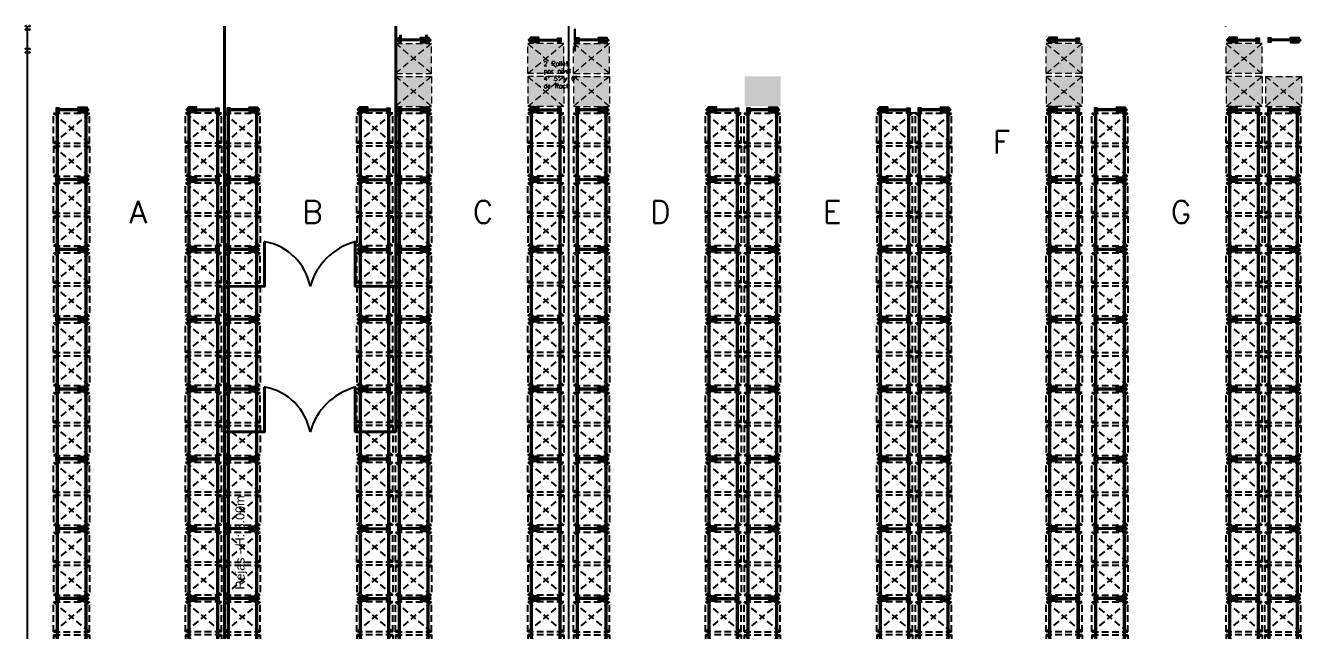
# Model space of a CAD drawing. Header units: millimetres. Extents: x 42 to 171, y 49 to 147.
# Drawn here: x 46.09 to 88.74, y 126.75 to 146.97 of the extents above; entities that cross this region are included whole.
import ezdxf

# ---------------------------------------------------------------- set-up
doc = ezdxf.new("R2010")
doc.units = ezdxf.units.MM
doc.linetypes.add('12_13_14_SB-E17-AR-A01_A02_A03-A$0$DASHED2', pattern=[0.375, 0.25, -0.125])
doc.linetypes.add('BORDER2', pattern=[0.875, 0.25, -0.125, 0.25, -0.125, 0, -0.125])
for name, color, linetype in [('Pasillos', 5, 'Continuous'), ('Rack Tecnorack 2300 mm Munster', 1, 'Continuous'), ('Rejas', 1, 'Continuous'), ('Servicios', 7, 'BORDER2')]:
    doc.layers.add(name, color=color, linetype=linetype)
doc.layers.add('Racks General', color=8, linetype='Continuous', lineweight=0)
doc.styles.get("Standard").update_dxf_attribs({"font": 'txt.shx'})

# ---------------------------------------------------------------- blocks, each defined once
blk = doc.blocks.new('Rack 2300mm')
at = {"color": 253, "linetype": '12_13_14_SB-E17-AR-A01_A02_A03-A$0$DASHED2', "ltscale": 0.9}
for p, q in [((3091.030463, 1795.733714), (3090.030463, 1795.733714)), ((3090.030463, 1794.533714), (3091.030463, 1795.733714)), ((3091.030463, 1794.533714), (3090.030463, 1795.733714)), ((3090.030463, 1795.733714), (3090.030463, 1794.533714)), ((3091.030463, 1795.733714), (3091.030463, 1794.533714)), ((3091.131355, 1795.733714), (3091.131355, 1794.533714)), ((3091.131355, 1795.733714), (3092.131355, 1795.733714)), ((3092.131355, 1794.533714), (3091.131355, 1795.733714)), ((3091.131355, 1794.533714), (3092.131355, 1795.733714)), ((3092.131355, 1795.733714), (3092.131355, 1794.533714)), ((3091.030463, 1794.533714), (3090.030463, 1794.533714)), ((3091.131355, 1794.533714), (3092.131355, 1794.533714))]:
    blk.add_line(p, q, dxfattribs=at)
at = {"color": 252}
for p, q in [((3089.894409, 1794.685928), (3089.894409, 1795.581501)), ((3089.914409, 1794.685928), (3089.914409, 1795.581501)), ((3089.934409, 1795.567108), (3089.914409, 1795.567108)), ((3089.934409, 1794.685928), (3089.934409, 1795.581501)), ((3092.199909, 1795.632714), (3089.961909, 1795.632714)), ((3092.194909, 1795.587714), (3089.966909, 1795.587714)), ((3092.227409, 1794.685928), (3092.227409, 1795.581501)), ((3092.247409, 1794.685928), (3092.247409, 1795.581501)), ((3092.247409, 1795.567108), (3092.267409, 1795.567108)), ((3092.267409, 1794.685928), (3092.267409, 1795.581501)), ((3089.914409, 1794.700321), (3089.894409, 1794.700321)), ((3092.199909, 1794.634714), (3089.961909, 1794.634714)), ((3092.194909, 1794.679714), (3089.966909, 1794.679714)), ((3092.227409, 1794.700321), (3092.247409, 1794.700321))]:
    blk.add_line(p, q, dxfattribs=at)
for points in [[(3089.894409, 1795.542714), (3089.854409, 1795.542714), (3089.854409, 1795.642714), (3089.974409, 1795.642714), (3089.974409, 1795.542714), (3089.934409, 1795.542714)], [(3089.914409, 1795.581501), (3089.894409, 1795.581501)], [(3089.914409, 1795.581501), (3089.934409, 1795.581501)], [(3092.267409, 1795.542714), (3092.307409, 1795.542714), (3092.307409, 1795.642714), (3092.187409, 1795.642714), (3092.187409, 1795.542714), (3092.227409, 1795.542714)], [(3092.247409, 1795.581501), (3092.227409, 1795.581501)], [(3092.247409, 1795.581501), (3092.267409, 1795.581501)], [(3089.894409, 1794.724714), (3089.854409, 1794.724714), (3089.854409, 1794.624714), (3089.974409, 1794.624714), (3089.974409, 1794.724714), (3089.934409, 1794.724714)], [(3089.914409, 1794.685928), (3089.894409, 1794.685928)], [(3089.914409, 1794.685928), (3089.934409, 1794.685928)], [(3092.267409, 1794.724714), (3092.307409, 1794.724714), (3092.307409, 1794.624714), (3092.187409, 1794.624714), (3092.187409, 1794.724714), (3092.227409, 1794.724714)], [(3092.247409, 1794.685928), (3092.227409, 1794.685928)], [(3092.247409, 1794.685928), (3092.267409, 1794.685928)]]:
    blk.add_lwpolyline(points, dxfattribs=at)
for points in [[(3089.870749, 1795.572714), (3089.875079, 1795.570214), (3089.875079, 1795.565214), (3089.870749, 1795.562714), (3089.866419, 1795.565214), (3089.866419, 1795.570214)], [(3089.958069, 1795.562714), (3089.9624, 1795.565214), (3089.9624, 1795.570214), (3089.958069, 1795.572714), (3089.953739, 1795.570214), (3089.953739, 1795.565214)], [(3092.203749, 1795.562714), (3092.199419, 1795.565214), (3092.199419, 1795.570214), (3092.203749, 1795.572714), (3092.208079, 1795.570214), (3092.208079, 1795.565214)], [(3092.291069, 1795.572714), (3092.286739, 1795.570214), (3092.286739, 1795.565214), (3092.291069, 1795.562714), (3092.2954, 1795.565214), (3092.2954, 1795.570214)], [(3089.870749, 1794.694714), (3089.875079, 1794.697214), (3089.875079, 1794.702214), (3089.870749, 1794.704714), (3089.866419, 1794.702214), (3089.866419, 1794.697214)], [(3089.958069, 1794.704714), (3089.9624, 1794.702214), (3089.9624, 1794.697214), (3089.958069, 1794.694714), (3089.953739, 1794.697214), (3089.953739, 1794.702214)], [(3092.203749, 1794.704714), (3092.199419, 1794.702214), (3092.199419, 1794.697214), (3092.203749, 1794.694714), (3092.208079, 1794.697214), (3092.208079, 1794.702214)], [(3092.291069, 1794.694714), (3092.286739, 1794.697214), (3092.286739, 1794.702214), (3092.291069, 1794.704714), (3092.2954, 1794.702214), (3092.2954, 1794.697214)]]:
    blk.add_lwpolyline(points, close=True, dxfattribs=at)
at = {"color": 252, "lineweight": 30}
for points in [[(3089.935696, 1795.551501), (3089.935696, 1795.57943, -0.198912), (3089.93716, 1795.582966), (3089.955445, 1795.60125, 0.198912), (3089.956909, 1795.604785), (3089.956909, 1795.627714, 0.414214), (3089.951909, 1795.632714), (3089.876909, 1795.632714, 0.414214), (3089.871909, 1795.627714), (3089.871909, 1795.604785, 0.198912), (3089.873374, 1795.60125), (3089.891658, 1795.582966, -0.198912), (3089.893122, 1795.57943), (3089.893122, 1795.551501)], [(3092.226122, 1795.551501), (3092.226122, 1795.57943, 0.198912), (3092.224658, 1795.582966), (3092.206374, 1795.60125, -0.198912), (3092.204909, 1795.604785), (3092.204909, 1795.627714, -0.414214), (3092.209909, 1795.632714), (3092.284909, 1795.632714, -0.414214), (3092.289909, 1795.627714), (3092.289909, 1795.604785, -0.198912), (3092.288445, 1795.60125), (3092.27016, 1795.582966, 0.198912), (3092.268696, 1795.57943), (3092.268696, 1795.551501)], [(3089.935696, 1794.715928), (3089.935696, 1794.687999, 0.198912), (3089.93716, 1794.684463), (3089.955445, 1794.666179, -0.198912), (3089.956909, 1794.662643), (3089.956909, 1794.639714, -0.414214), (3089.951909, 1794.634714), (3089.876909, 1794.634714, -0.414214), (3089.871909, 1794.639714), (3089.871909, 1794.662643, -0.198912), (3089.873374, 1794.666179), (3089.891658, 1794.684463, 0.198912), (3089.893122, 1794.687999), (3089.893122, 1794.715928)], [(3092.226122, 1794.715928), (3092.226122, 1794.687999, -0.198912), (3092.224658, 1794.684463), (3092.206374, 1794.666179, 0.198912), (3092.204909, 1794.662643), (3092.204909, 1794.639714, 0.414214), (3092.209909, 1794.634714), (3092.284909, 1794.634714, 0.414214), (3092.289909, 1794.639714), (3092.289909, 1794.662643, 0.198912), (3092.288445, 1794.666179), (3092.27016, 1794.684463, -0.198912), (3092.268696, 1794.687999), (3092.268696, 1794.715928)]]:
    blk.add_lwpolyline(points, format="xyb", dxfattribs=at)
at = {"color": 252}
for points in [[(3089.951909, 1795.632714), (3089.961909, 1795.632714, -0.414214), (3089.966909, 1795.627714), (3089.966909, 1795.582714)], [(3092.209909, 1795.632714), (3092.199909, 1795.632714, 0.414214), (3092.194909, 1795.627714), (3092.194909, 1795.582714)], [(3089.951909, 1794.634714), (3089.961909, 1794.634714, 0.414214), (3089.966909, 1794.639714), (3089.966909, 1794.684714)], [(3092.209909, 1794.634714), (3092.199909, 1794.634714, -0.414214), (3092.194909, 1794.639714), (3092.194909, 1794.684714)]]:
    blk.add_lwpolyline(points, format="xyb", dxfattribs=at)
at = {"color": 252, "ltscale": 5}
blk.add_lwpolyline([(3092.252823, 1794.684714), (3092.241995, 1794.684714)], dxfattribs=at)
at = {"color": 252}
for centre in [(3089.870749, 1795.567714), (3089.958069, 1795.567714), (3092.203749, 1795.567714), (3092.291069, 1795.567714), (3089.870749, 1794.699714), (3089.958069, 1794.699714), (3092.203749, 1794.699714), (3092.291069, 1794.699714)]:
    blk.add_circle(centre, 0.00634, dxfattribs=at)
at = {"layer": 'Defpoints', "color": 252}
for points in [[(3089.85077, 1794.659714), (3089.85077, 1794.843873), (3089.84077, 1794.904714), (3089.83077, 1794.904714), (3089.83077, 1794.624714), (3089.85077, 1794.624714)], [(3089.978049, 1794.659714), (3089.978049, 1794.843873), (3089.988049, 1794.904714), (3089.998049, 1794.904714), (3089.998049, 1794.624714), (3089.978049, 1794.624714)], [(3092.18377, 1794.659714), (3092.18377, 1794.843873), (3092.17377, 1794.904714), (3092.16377, 1794.904714), (3092.16377, 1794.624714), (3092.18377, 1794.624714)], [(3092.311049, 1794.659714), (3092.311049, 1794.843873), (3092.321049, 1794.904714), (3092.331049, 1794.904714), (3092.331049, 1794.624714), (3092.311049, 1794.624714)]]:
    blk.add_lwpolyline(points, dxfattribs=at)
at = {"layer": 'Defpoints', "color": 252, "lineweight": 30, "ltscale": 5}
for points in [[(3089.85077, 1794.659714), (3089.85077, 1794.624714), (3089.914409, 1794.561075), (3089.978049, 1794.624714), (3089.978049, 1794.659714)], [(3092.18377, 1794.659714), (3092.18377, 1794.624714), (3092.247409, 1794.561075), (3092.311049, 1794.624714), (3092.311049, 1794.659714)]]:
    blk.add_lwpolyline(points, dxfattribs=at)
blk = doc.blocks.new('Rack 2300mm (1 pallet)')
at = {"ltscale": 5}
h = blk.add_hatch(color=30, dxfattribs=at)
h.dxf.hatch_style = 1
h.paths.add_polyline_path([(-358.576, 3276.33), (-359.776, 3276.33), (-359.776, 3275.33), (-358.576, 3275.33)])
at = {"color": 251, "true_color": 0x636466}
for p, q in [((-358.729, 3277.567), (-359.624, 3277.567)), ((-358.729, 3277.547), (-359.624, 3277.547)), ((-358.729, 3277.527), (-359.624, 3277.527)), ((-359.61, 3277.527), (-359.61, 3277.547)), ((-358.743, 3277.547), (-358.743, 3277.567)), ((-358.729, 3275.234), (-359.624, 3275.234)), ((-358.729, 3275.214), (-359.624, 3275.214)), ((-358.729, 3275.194), (-359.624, 3275.194)), ((-359.61, 3275.214), (-359.61, 3275.194)), ((-358.743, 3275.234), (-358.743, 3275.214))]:
    blk.add_line(p, q, dxfattribs=at)
at = {"color": 252, "true_color": 0x939598}
for points in [[(-359.585, 3277.567), (-359.585, 3277.607), (-359.685, 3277.607), (-359.685, 3277.487), (-359.585, 3277.487), (-359.585, 3277.527)], [(-358.767, 3277.567), (-358.767, 3277.607), (-358.667, 3277.607), (-358.667, 3277.487), (-358.767, 3277.487), (-358.767, 3277.527)], [(-359.585, 3275.194), (-359.585, 3275.154), (-359.685, 3275.154), (-359.685, 3275.274), (-359.585, 3275.274), (-359.585, 3275.234)], [(-358.767, 3275.194), (-358.767, 3275.154), (-358.667, 3275.154), (-358.667, 3275.274), (-358.767, 3275.274), (-358.767, 3275.234)]]:
    blk.add_lwpolyline(points, dxfattribs=at)
at = {"color": 251, "true_color": 0x636466}
for points in [[(-359.624, 3277.547), (-359.624, 3277.567)], [(-359.624, 3277.547), (-359.624, 3277.527)], [(-358.729, 3277.547), (-358.729, 3277.567)], [(-358.729, 3277.547), (-358.729, 3277.527)], [(-359.624, 3275.214), (-359.624, 3275.234)], [(-359.624, 3275.214), (-359.624, 3275.194)], [(-358.729, 3275.214), (-358.729, 3275.234)], [(-358.729, 3275.214), (-358.729, 3275.194)]]:
    blk.add_lwpolyline(points, dxfattribs=at)
at = {"color": 252, "true_color": 0x939598}
for points in [[(-359.615, 3277.591), (-359.613, 3277.587), (-359.608, 3277.587), (-359.605, 3277.591), (-359.608, 3277.595), (-359.613, 3277.595)], [(-359.605, 3277.504), (-359.608, 3277.499), (-359.613, 3277.499), (-359.615, 3277.504), (-359.613, 3277.508), (-359.608, 3277.508)], [(-358.737, 3277.591), (-358.74, 3277.587), (-358.745, 3277.587), (-358.747, 3277.591), (-358.745, 3277.595), (-358.74, 3277.595)], [(-358.747, 3277.504), (-358.745, 3277.499), (-358.74, 3277.499), (-358.737, 3277.504), (-358.74, 3277.508), (-358.745, 3277.508)], [(-359.605, 3275.258), (-359.608, 3275.262), (-359.613, 3275.262), (-359.615, 3275.258), (-359.613, 3275.254), (-359.608, 3275.254)], [(-358.747, 3275.258), (-358.745, 3275.262), (-358.74, 3275.262), (-358.737, 3275.258), (-358.74, 3275.254), (-358.745, 3275.254)]]:
    blk.add_lwpolyline(points, close=True, dxfattribs=at)
at = {"color": 20}
for points in [[(-358.702, 3277.611), (-358.886, 3277.611), (-358.947, 3277.621), (-358.947, 3277.631), (-358.667, 3277.631), (-358.667, 3277.611)], [(-358.702, 3277.484), (-358.886, 3277.484), (-358.947, 3277.474), (-358.947, 3277.464), (-358.667, 3277.464), (-358.667, 3277.484)], [(-358.702, 3275.278), (-358.886, 3275.278), (-358.947, 3275.288), (-358.947, 3275.298), (-358.667, 3275.298), (-358.667, 3275.278)], [(-358.702, 3275.151), (-358.886, 3275.151), (-358.947, 3275.141), (-358.947, 3275.131), (-358.667, 3275.131), (-358.667, 3275.151)]]:
    blk.add_lwpolyline(points, dxfattribs=at)
at = {"color": 1, "lineweight": 30, "ltscale": 5}
for points in [[(-358.702, 3277.484), (-358.667, 3277.484), (-358.604, 3277.547), (-358.667, 3277.611), (-358.702, 3277.611)], [(-358.702, 3275.151), (-358.667, 3275.151), (-358.604, 3275.214), (-358.667, 3275.278), (-358.702, 3275.278)]]:
    blk.add_lwpolyline(points, dxfattribs=at)
at = {"color": 252, "true_color": 0x939598}
for centre in [(-359.61, 3277.591), (-359.61, 3277.504), (-358.742, 3277.591), (-358.742, 3277.504), (-359.61, 3275.258), (-358.742, 3275.258)]:
    blk.add_circle(centre, 0.00634, dxfattribs=at)
at = {"layer": 'Racks General', "linetype": '12_13_14_SB-E17-AR-A01_A02_A03-A$0$DASHED2', "ltscale": 0.9}
for p, q in [((-359.776, 3276.33), (-358.576, 3276.33)), ((-359.776, 3276.33), (-359.776, 3275.33)), ((-358.576, 3275.33), (-359.776, 3276.33)), ((-358.576, 3276.33), (-359.776, 3275.33)), ((-358.576, 3276.33), (-358.576, 3275.33)), ((-359.776, 3275.33), (-358.576, 3275.33))]:
    blk.add_line(p, q, dxfattribs=at)
blk = doc.blocks.new('Rack 2300mm Tunel')
at = {"ltscale": 5}
h = blk.add_hatch(color=30, dxfattribs=at)
h.dxf.hatch_style = 1
h.paths.add_polyline_path([(-370.249, 3277.431), (-371.449, 3277.431), (-371.449, 3276.431), (-370.249, 3276.431)])
h = blk.add_hatch(color=30, dxfattribs=at)
h.dxf.hatch_style = 1
h.paths.add_polyline_path([(-370.249, 3276.33), (-371.449, 3276.33), (-371.449, 3275.33), (-370.249, 3275.33)])
at = {"color": 251, "true_color": 0x636466}
for p, q in [((-370.402, 3277.567), (-371.297, 3277.567)), ((-370.402, 3277.547), (-371.297, 3277.547)), ((-370.402, 3277.527), (-371.297, 3277.527)), ((-371.283, 3277.527), (-371.283, 3277.547)), ((-370.416, 3277.547), (-370.416, 3277.567)), ((-370.402, 3275.234), (-371.297, 3275.234)), ((-370.402, 3275.214), (-371.297, 3275.214)), ((-370.402, 3275.194), (-371.297, 3275.194)), ((-371.283, 3275.214), (-371.283, 3275.194)), ((-370.416, 3275.234), (-370.416, 3275.214))]:
    blk.add_line(p, q, dxfattribs=at)
at = {"color": 252, "true_color": 0x939598}
for points in [[(-371.258, 3277.567), (-371.258, 3277.607), (-371.358, 3277.607), (-371.358, 3277.487), (-371.258, 3277.487), (-371.258, 3277.527)], [(-370.44, 3277.567), (-370.44, 3277.607), (-370.34, 3277.607), (-370.34, 3277.487), (-370.44, 3277.487), (-370.44, 3277.527)], [(-371.258, 3275.194), (-371.258, 3275.154), (-371.358, 3275.154), (-371.358, 3275.274), (-371.258, 3275.274), (-371.258, 3275.234)], [(-370.44, 3275.194), (-370.44, 3275.154), (-370.34, 3275.154), (-370.34, 3275.274), (-370.44, 3275.274), (-370.44, 3275.234)]]:
    blk.add_lwpolyline(points, dxfattribs=at)
at = {"color": 251, "true_color": 0x636466}
for points in [[(-371.297, 3277.547), (-371.297, 3277.567)], [(-371.297, 3277.547), (-371.297, 3277.527)], [(-370.402, 3277.547), (-370.402, 3277.567)], [(-370.402, 3277.547), (-370.402, 3277.527)], [(-371.297, 3275.214), (-371.297, 3275.234)], [(-371.297, 3275.214), (-371.297, 3275.194)], [(-370.402, 3275.214), (-370.402, 3275.234)], [(-370.402, 3275.214), (-370.402, 3275.194)]]:
    blk.add_lwpolyline(points, dxfattribs=at)
at = {"color": 252, "true_color": 0x939598}
for points in [[(-371.288, 3277.591), (-371.286, 3277.587), (-371.281, 3277.587), (-371.278, 3277.591), (-371.281, 3277.595), (-371.286, 3277.595)], [(-371.278, 3277.504), (-371.281, 3277.499), (-371.286, 3277.499), (-371.288, 3277.504), (-371.286, 3277.508), (-371.281, 3277.508)], [(-370.41, 3277.591), (-370.413, 3277.587), (-370.418, 3277.587), (-370.42, 3277.591), (-370.418, 3277.595), (-370.413, 3277.595)], [(-370.42, 3277.504), (-370.418, 3277.499), (-370.413, 3277.499), (-370.41, 3277.504), (-370.413, 3277.508), (-370.418, 3277.508)], [(-371.278, 3275.258), (-371.281, 3275.262), (-371.286, 3275.262), (-371.288, 3275.258), (-371.286, 3275.254), (-371.281, 3275.254)], [(-371.288, 3275.171), (-371.286, 3275.175), (-371.281, 3275.175), (-371.278, 3275.171), (-371.281, 3275.166), (-371.286, 3275.166)], [(-370.42, 3275.258), (-370.418, 3275.262), (-370.413, 3275.262), (-370.41, 3275.258), (-370.413, 3275.254), (-370.418, 3275.254)], [(-370.41, 3275.171), (-370.413, 3275.175), (-370.418, 3275.175), (-370.42, 3275.171), (-370.418, 3275.166), (-370.413, 3275.166)]]:
    blk.add_lwpolyline(points, close=True, dxfattribs=at)
at = {"color": 20}
for points in [[(-370.375, 3277.611), (-370.559, 3277.611), (-370.62, 3277.621), (-370.62, 3277.631), (-370.34, 3277.631), (-370.34, 3277.611)], [(-370.375, 3277.484), (-370.559, 3277.484), (-370.62, 3277.474), (-370.62, 3277.464), (-370.34, 3277.464), (-370.34, 3277.484)], [(-370.375, 3275.278), (-370.559, 3275.278), (-370.62, 3275.288), (-370.62, 3275.298), (-370.34, 3275.298), (-370.34, 3275.278)], [(-370.375, 3275.151), (-370.559, 3275.151), (-370.62, 3275.141), (-370.62, 3275.131), (-370.34, 3275.131), (-370.34, 3275.151)]]:
    blk.add_lwpolyline(points, dxfattribs=at)
at = {"color": 1, "lineweight": 30, "ltscale": 5}
for points in [[(-370.375, 3277.611), (-370.34, 3277.611), (-370.277, 3277.547), (-370.34, 3277.484), (-370.375, 3277.484)], [(-370.375, 3275.278), (-370.34, 3275.278), (-370.277, 3275.214), (-370.34, 3275.151), (-370.375, 3275.151)]]:
    blk.add_lwpolyline(points, dxfattribs=at)
at = {"ltscale": 5}
blk.add_lwpolyline([(-370.4, 3275.209), (-370.4, 3275.22)], dxfattribs=at)
at = {"color": 252, "true_color": 0x939598}
for centre in [(-371.283, 3277.591), (-371.283, 3277.504), (-370.415, 3277.591), (-370.415, 3277.504), (-371.283, 3275.258), (-371.283, 3275.171), (-370.415, 3275.258), (-370.415, 3275.171)]:
    blk.add_circle(centre, 0.00634, dxfattribs=at)
at = {"layer": 'Racks General', "linetype": '12_13_14_SB-E17-AR-A01_A02_A03-A$0$DASHED2', "ltscale": 0.9}
for p, q in [((-371.449, 3276.431), (-371.449, 3277.431)), ((-370.249, 3277.431), (-371.449, 3276.431)), ((-370.249, 3276.431), (-371.449, 3277.431)), ((-371.449, 3277.431), (-370.249, 3277.431)), ((-370.249, 3276.431), (-370.249, 3277.431)), ((-371.449, 3276.431), (-370.249, 3276.431)), ((-371.449, 3276.33), (-370.249, 3276.33)), ((-371.449, 3276.33), (-371.449, 3275.33)), ((-370.249, 3275.33), (-371.449, 3276.33)), ((-370.249, 3276.33), (-371.449, 3275.33)), ((-370.249, 3276.33), (-370.249, 3275.33)), ((-371.449, 3275.33), (-370.249, 3275.33))]:
    blk.add_line(p, q, dxfattribs=at)

msp = doc.modelspace()

# ---------------------------------------------------------------- hatches: boundary and pattern name
at = {"ltscale": 5}
h = msp.add_hatch(color=30, dxfattribs=at)
h.dxf.hatch_style = 1
h.paths.add_polyline_path([(71.334335, 145.267824), (70.134335, 145.267824), (70.134335, 144.267824), (71.334335, 144.267824)])

# ---------------------------------------------------------------- linework, layer by layer
for p, q in [((46.157335, 75.36027), (46.157335, 146.94627)), ((64.249335, 76.18827), (64.249335, 146.94627)), ((75.862335, 144.035716), (75.744335, 144.035716))]:
    msp.add_line(p, q, dxfattribs=at)
at = {"color": 1, "lineweight": 40, "ltscale": 5}
for p, q in [((58.627335, 146.454173), (58.627335, 146.659007)), ((59.495335, 146.454173), (59.495335, 146.659007))]:
    msp.add_line(p, q, dxfattribs=at)
at = {"ltscale": 5}
msp.add_lwpolyline([(64.448713, 146.843316), (64.448713, 146.843316), (64.448713, 146.11827), (64.448713, 146.11827)], close=True, dxfattribs=at)
at = {"color": 252, "true_color": 0x939598}
for points in [[(70.325335, 144.13177), (70.325335, 144.09177), (70.225335, 144.09177), (70.225335, 144.21177), (70.325335, 144.21177), (70.325335, 144.17177)], [(71.143335, 144.13177), (71.143335, 144.09177), (71.243335, 144.09177), (71.243335, 144.21177), (71.143335, 144.21177), (71.143335, 144.17177)]]:
    msp.add_lwpolyline(points, dxfattribs=at)
for points in [[(70.295335, 144.10811), (70.297835, 144.11244), (70.302835, 144.11244), (70.305335, 144.10811), (70.302835, 144.10378), (70.297835, 144.10378)], [(71.173335, 144.10811), (71.170835, 144.11244), (71.165835, 144.11244), (71.163335, 144.10811), (71.165835, 144.10378), (71.170835, 144.10378)]]:
    msp.add_lwpolyline(points, close=True, dxfattribs=at)
at = {"color": 2}
for centre in [(46.106318, 146.952942), (46.106318, 146.832355), (46.226905, 146.952942), (46.226905, 146.832355), (46.106318, 146.188874), (46.106318, 146.068287), (46.226905, 146.188874), (46.226905, 146.068287)]:
    msp.add_circle(centre, 0.016078, dxfattribs=at)
at = {"color": 252, "true_color": 0x939598}
for centre in [(70.300335, 144.10811), (71.168335, 144.10811)]:
    msp.add_circle(centre, 0.00634, dxfattribs=at)
at = {"layer": 'Rack Tecnorack 2300 mm Munster'}
for points in [[(70.316548, 144.173057), (70.288619, 144.173057, -0.198912), (70.285083, 144.174522), (70.266799, 144.192806, 0.198912), (70.263264, 144.19427), (70.240335, 144.19427, 0.414214), (70.235335, 144.18927), (70.235335, 144.11427, 0.414214), (70.240335, 144.10927), (70.263264, 144.10927, 0.198912), (70.266799, 144.110735), (70.285083, 144.129019, -0.198912), (70.288619, 144.130484), (70.316548, 144.130484)], [(71.152121, 144.173057), (71.18005, 144.173057, 0.198912), (71.183586, 144.174522), (71.20187, 144.192806, -0.198912), (71.205406, 144.19427), (71.228335, 144.19427, -0.414214), (71.233335, 144.18927), (71.233335, 144.11427, -0.414214), (71.228335, 144.10927), (71.205406, 144.10927, -0.198912), (71.20187, 144.110735), (71.183586, 144.129019, 0.198912), (71.18005, 144.130484), (71.152121, 144.130484)]]:
    msp.add_lwpolyline(points, format="xyb", dxfattribs=at)
at = {"layer": 'Rejas', "color": 10, "linetype": 'ByBlock'}
for p, q in [((52.720275, 146.94627), (52.720275, 123.843297)), ((52.750275, 146.94627), (52.750275, 123.843297))]:
    msp.add_line(p, q, dxfattribs=at)
at = {"layer": 'Rejas', "linetype": 'ByBlock'}
for p, q in [((58.451802, 146.94627), (58.451802, 133.381496)), ((58.481802, 146.94627), (58.481802, 138.242655)), ((54.07331, 138.242655), (54.07331, 139.742655)), ((54.10331, 139.742655), (54.07331, 139.742655)), ((54.10331, 138.242655), (54.10331, 139.742655)), ((57.10331, 138.242655), (57.10331, 139.742655)), ((57.13331, 139.742655), (57.10331, 139.742655)), ((57.13331, 138.242655), (57.13331, 139.742655)), ((52.720275, 138.272655), (54.10331, 138.272655)), ((52.720275, 138.242655), (54.10331, 138.242655)), ((57.10331, 138.272655), (58.481802, 138.272655)), ((57.10331, 138.242655), (58.481802, 138.242655)), ((58.481802, 138.242655), (58.481802, 133.381496)), ((54.07331, 133.381496), (54.07331, 134.881496)), ((54.10331, 134.881496), (54.07331, 134.881496)), ((54.10331, 133.381496), (54.10331, 134.881496)), ((57.10331, 133.381496), (57.10331, 134.881496)), ((57.13331, 134.881496), (57.10331, 134.881496)), ((57.13331, 133.381496), (57.13331, 134.881496)), ((52.750275, 133.411496), (54.10331, 133.411496)), ((52.750275, 133.381496), (54.10331, 133.381496)), ((57.10331, 133.411496), (58.481802, 133.411496)), ((57.10331, 133.381496), (58.481802, 133.381496))]:
    msp.add_line(p, q, dxfattribs=at)
for centre, radius, start, end in [((53.773835, 137.91318), 1.858906, 10.209114, 79.790886), ((57.678576, 137.667389), 2.153523, 105.493437, 164.506563), ((53.773835, 133.052021), 1.858906, 10.209114, 79.790886), ((57.678576, 132.806229), 2.153523, 105.493437, 164.506563)]:
    msp.add_arc(centre, radius, start, end, dxfattribs=at)
at = {"layer": 'Servicios', "color": 1, "linetype": 'ByBlock'}
msp.add_line((86.209792, 146.9372), (86.209792, 146.94627), dxfattribs=at)

# ---------------------------------------------------------------- block references
for name, p in [('Rack 2300mm Tunel', (429.910672, -3131.062629)), ('Rack 2300mm Tunel', (435.858672, -3131.062629)), ('Rack 2300mm (1 pallet)', (447.319672, -3131.062629))]:
    msp.add_blockref(name, p)
at = {"xscale": -1}
for p in [(-307.368002, -3131.062629), (-290.042002, -3131.062629), (-284.024002, -3131.062629)]:
    msp.add_blockref('Rack 2300mm Tunel', p, dxfattribs=at)
at = {"layer": 'Rack Tecnorack 2300 mm Munster'}
for p, rotation in [((1842.759049, -2948.095639), 90), ((-1743.09438, 3234.066179), 270), ((1848.471049, -2948.095639), 90), ((-1737.37038, 3234.066179), 270), ((1854.195049, -2948.095639), 90), ((-1731.65238, 3234.066179), 270), ((1860.143049, -2948.095639), 90), ((-1725.71738, 3234.066179), 270), ((1865.848049, -2948.095639), 90), ((-1719.98938, 3234.066179), 270), ((1871.576049, -2948.095639), 90), ((-1714.32638, 3234.066179), 270), ((1877.469049, -2948.095639), 90), ((-1708.30838, 3234.066179), 270), ((1883.257049, -2948.095639), 90), ((1842.759049, -2950.428639), 90), ((-1743.09438, 3231.733179), 270), ((1848.471049, -2950.428639), 90), ((-1737.37038, 3231.733179), 270), ((1854.195049, -2950.428639), 90), ((-1731.65238, 3231.733179), 270), ((1860.143049, -2950.428639), 90), ((-1725.71738, 3231.733179), 270), ((1865.848049, -2950.428639), 90), ((-1719.98938, 3231.733179), 270), ((1871.576049, -2950.428639), 90), ((-1714.32638, 3231.733179), 270), ((1877.469049, -2950.428639), 90), ((-1708.30838, 3231.733179), 270), ((1883.257049, -2950.428639), 90), ((1842.759049, -2952.761639), 90), ((-1743.09438, 3229.400179), 270), ((1848.471049, -2952.761639), 90), ((-1737.37038, 3229.400179), 270), ((1854.195049, -2952.761639), 90), ((-1731.65238, 3229.400179), 270), ((1860.143049, -2952.761639), 90), ((-1725.71738, 3229.400179), 270), ((1865.848049, -2952.761639), 90), ((-1719.98938, 3229.400179), 270), ((1871.576049, -2952.761639), 90), ((-1714.32638, 3229.400179), 270), ((1877.469049, -2952.761639), 90), ((-1708.30838, 3229.400179), 270), ((1883.257049, -2952.761639), 90), ((1842.759049, -2955.094639), 90), ((-1743.09438, 3227.067179), 270), ((1848.471049, -2955.094639), 90), ((-1737.37038, 3227.067179), 270), ((1854.195049, -2955.094639), 90), ((-1731.65238, 3227.067179), 270), ((1860.143049, -2955.094639), 90), ((-1725.71738, 3227.067179), 270), ((1865.848049, -2955.094639), 90), ((-1719.98938, 3227.067179), 270), ((1871.576049, -2955.094639), 90), ((-1714.32638, 3227.067179), 270), ((1877.469049, -2955.094639), 90), ((-1708.30838, 3227.067179), 270), ((1883.257049, -2955.094639), 90), ((1842.759049, -2957.427639), 90), ((-1743.09438, 3224.734179), 270), ((1848.471049, -2957.427639), 90), ((-1737.37038, 3224.734179), 270), ((1854.195049, -2957.427639), 90), ((-1731.65238, 3224.734179), 270), ((1860.143049, -2957.427639), 90), ((-1725.71738, 3224.734179), 270), ((1865.848049, -2957.427639), 90), ((-1719.98938, 3224.734179), 270), ((1871.576049, -2957.427639), 90), ((-1714.32638, 3224.734179), 270), ((1877.469049, -2957.427639), 90), ((-1708.30838, 3224.734179), 270), ((1883.257049, -2957.427639), 90), ((1842.759049, -2959.760639), 90), ((-1743.09438, 3222.401179), 270), ((1848.471049, -2959.760639), 90), ((-1737.37038, 3222.401179), 270), ((1854.195049, -2959.760639), 90), ((-1731.65238, 3222.401179), 270), ((1860.143049, -2959.760639), 90), ((-1725.71738, 3222.401179), 270), ((1865.848049, -2959.760639), 90), ((-1719.98938, 3222.401179), 270), ((1871.576049, -2959.760639), 90), ((-1714.32638, 3222.401179), 270), ((1877.469049, -2959.760639), 90), ((-1708.30838, 3222.401179), 270), ((1883.257049, -2959.760639), 90), ((1842.759049, -2962.093639), 90), ((-1743.09438, 3220.068179), 270), ((1848.471049, -2962.093639), 90), ((-1737.37038, 3220.068179), 270), ((1854.195049, -2962.093639), 90), ((-1731.65238, 3220.068179), 270), ((1860.143049, -2962.093639), 90), ((-1725.71738, 3220.068179), 270), ((1865.848049, -2962.093639), 90), ((-1719.98938, 3220.068179), 270), ((1871.576049, -2962.093639), 90), ((-1714.32638, 3220.068179), 270), ((1877.469049, -2962.093639), 90), ((-1708.30838, 3220.068179), 270), ((1883.257049, -2962.093639), 90), ((1842.759049, -2964.426639), 90), ((-1743.09438, 3217.735179), 270), ((1848.471049, -2964.426639), 90), ((-1737.37038, 3217.735179), 270), ((1854.195049, -2964.426639), 90), ((-1731.65238, 3217.735179), 270), ((1860.143049, -2964.426639), 90), ((-1725.71738, 3217.735179), 270), ((1865.848049, -2964.426639), 90), ((-1719.98938, 3217.735179), 270), ((1871.576049, -2964.426639), 90), ((-1714.32638, 3217.735179), 270), ((1877.469049, -2964.426639), 90), ((-1708.30838, 3217.735179), 270), ((1883.257049, -2964.426639), 90)]:
    msp.add_blockref('Rack 2300mm', p, dxfattribs=dict(at, rotation=rotation))

# ---------------------------------------------------------------- texts
at = {"layer": 'Pasillos', "linetype": 'ByBlock', "char_height": 0.75, "width": 1.997488, "attachment_point": 1}
for s, insert in [('\\pi0.73941;A', (48.831989, 141.113254)), ('\\pi0.78884;B', (54.555989, 141.113254)), ('\\pi0.77228;C', (60.273989, 141.113254)), ('\\pi0.76839;D', (66.208989, 141.113254)), ('\\pi0.81124;E', (71.936989, 141.113254)), ('\\pi0.75986;G', (83.617989, 141.113254))]:
    msp.add_mtext(s, dxfattribs=dict(at, insert=insert))
at = {"layer": 'Rack Tecnorack 2300 mm Munster', "insert": (77.599989, 143.446254), "char_height": 0.75, "width": 1.997488, "attachment_point": 1}
msp.add_mtext('\\pi0.82561;F', dxfattribs=at)
at = {"layer": 'Rejas', "linetype": 'ByBlock', "insert": (53.303364, 129.690801), "char_height": 0.3, "width": 8.033729, "attachment_point": 5, "rotation": 90}
msp.add_mtext('{\\fArial|b0|i0|c0|p34;Rejas - H: 3.00m}', dxfattribs=at)
at = {"layer": 'Servicios', "color": 0, "linetype": 'ByBlock', "insert": (63.411751, 145.772721), "char_height": 0.15, "width": 3.177226, "attachment_point": 1}
msp.add_mtext('{\\W8.82108;   }2 Pallet \\P{\\W8.57762;   }por nivel  \\P{\\W8.23873;   }4° 5° y 6°\\P{\\W8.62272;   }de Rack', dxfattribs=at)

doc.saveas('drawing.dxf')
